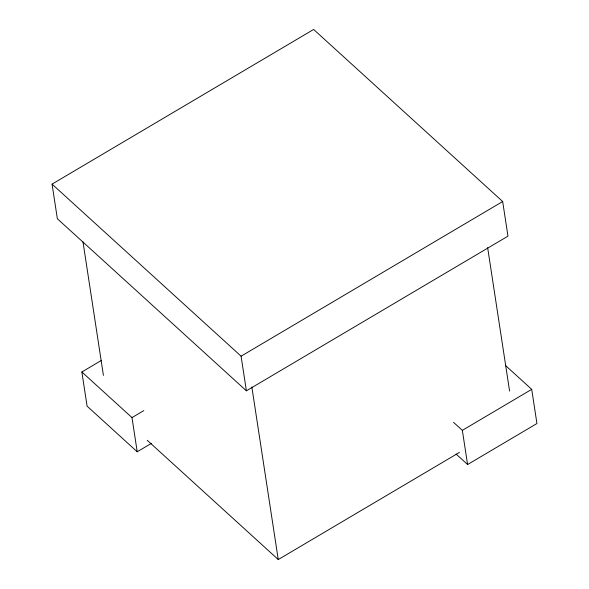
<?xml version="1.0" encoding="UTF-8"?>
<svg xmlns="http://www.w3.org/2000/svg" width="589" height="589" viewBox="0 0 589 589"><rect width="100%" height="100%" fill="white"/><g stroke="black" fill="none" stroke-linecap="round" stroke-linejoin="round"><path stroke-width="0.88" d="M52.06 184.121L313.635 29.45L502.667 201.519L507.968 236.152L246.393 390.824L57.361 218.755L52.06 184.121L241.092 356.19L246.393 390.824M151.402 443.384L137.215 451.778L87.091 406.152L81.864 371.976L101.573 360.321M137.215 451.778L131.988 417.601L143.812 410.607M241.092 356.19L502.667 201.519M531.712 389.344L536.94 423.52L467.585 464.53L462.35 430.353L531.712 389.344L505.922 365.872M147.235 440.292L278.251 559.55L459.442 452.411M453.53 422.328L462.35 430.353M456.048 454.031L467.585 464.53M81.864 371.976L131.988 417.601M487.633 247.594L509.588 391.074M251.849 387.017L278.251 559.55M82.99 241.902L103.421 375.392"/></g></svg>
